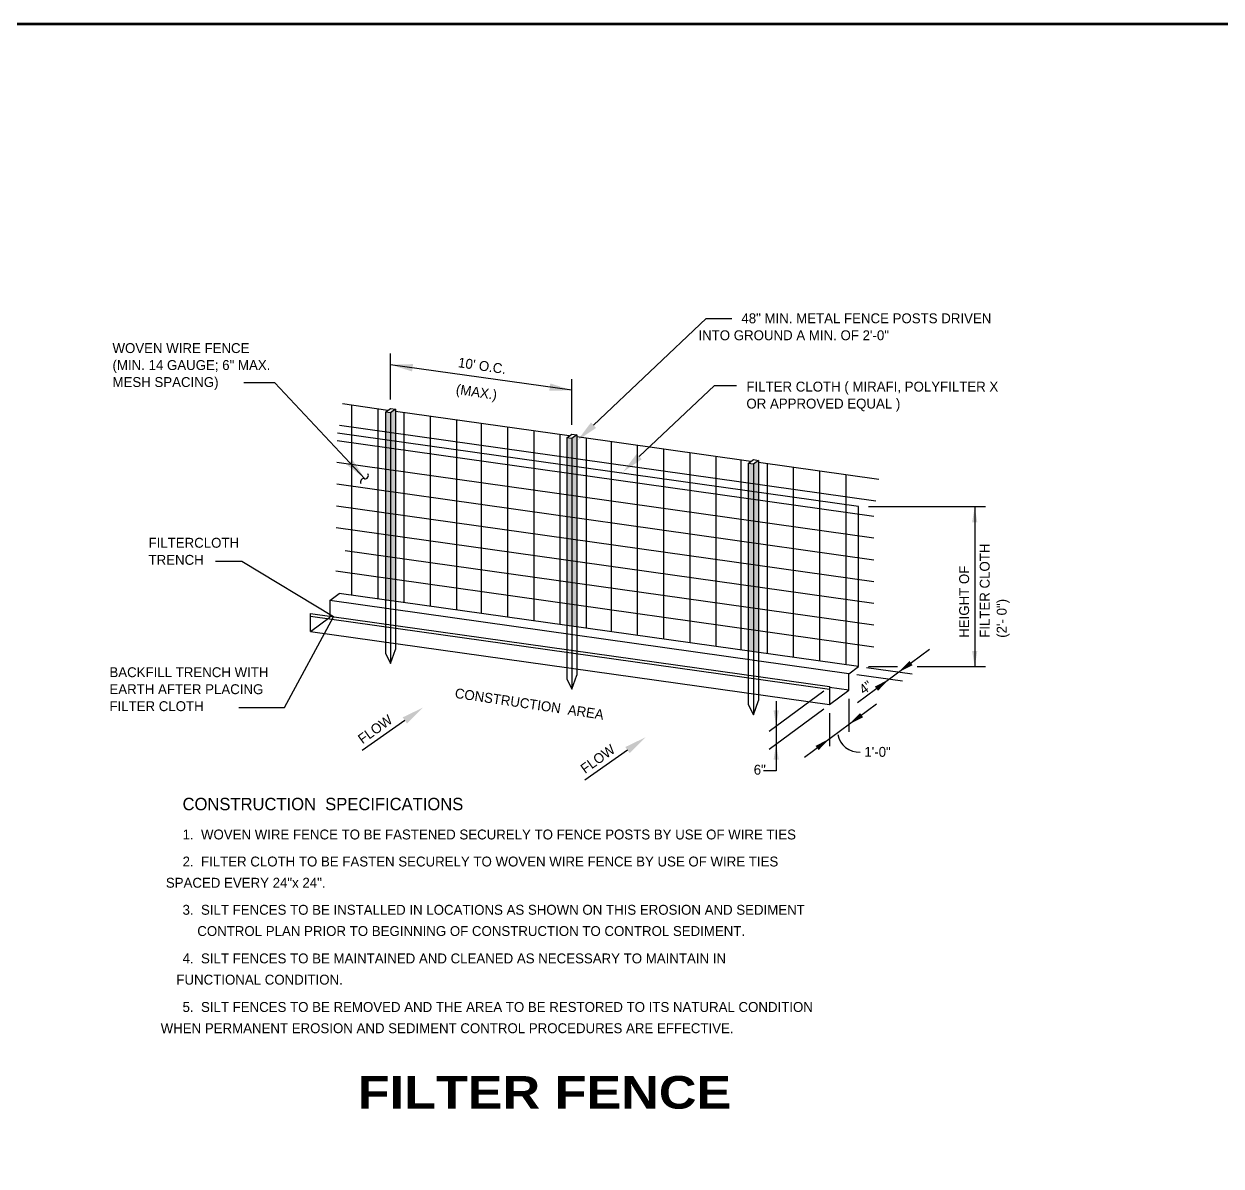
# Paper-space layout 'ESC' of a CAD drawing. Header units: feet, sheet in inches. Extents: x -1.2 to 33.8, y 0.1 to 22.9.
# Drawn here: x 19.1 to 25.71, y 16.59 to 22.9 of the extents above; entities that cross this region are included whole.
import ezdxf
from ezdxf.enums import TextEntityAlignment as Align

# ---------------------------------------------------------------- set-up
doc = ezdxf.new("R2010")
doc.units = ezdxf.units.FT
doc.header["$MEASUREMENT"] = 0
doc.layers.add('Border', color=118, linetype='Continuous', lineweight=70)
doc.layers.add('TBLK', color=7, linetype='Continuous')
doc.styles.add('LEROY', font='leroy.shx')
doc.styles.add('ROMAND', font='ariblk.ttf')

# ---------------------------------------------------------------- blocks, each defined once
blk = doc.blocks.new('ESC DET')
at = {"layer": 'TBLK'}
for p, q in [((23.8978, 21.1907), (24.5205, 21.7806)), ((24.5205, 21.7806), (24.6609, 21.7806)), ((22.7762, 21.3332), (22.7762, 21.5866)), ((23.778, 21.3837), (22.7762, 21.525)), ((22.1375, 21.4253), (21.9667, 21.4253)), ((22.6352, 20.8951), (22.1375, 21.4253)), ((23.778, 21.1919), (23.778, 21.4453)), ((24.1502, 21.0176), (24.5653, 21.4109)), ((24.5653, 21.4109), (24.6864, 21.4109)), ((22.7621, 21.2728), (22.511, 21.3082)), ((22.5627, 20.2514), (22.5627, 21.3009)), ((22.7075, 20.2309), (22.7075, 21.2805)), ((22.748, 21.2624), (22.7762, 21.2832)), ((22.7762, 21.2584), (22.748, 21.2624)), ((22.748, 21.2624), (22.748, 20.2252)), ((22.7762, 21.2832), (22.8044, 21.2792)), ((22.8044, 21.2792), (22.7762, 21.2584)), ((22.7762, 21.2584), (22.7762, 20.2213)), ((22.8044, 21.2792), (22.8044, 20.2173)), ((23.7638, 21.1315), (22.8044, 21.2668)), ((22.8523, 20.2105), (22.8523, 21.2601)), ((22.9971, 20.1901), (22.9971, 21.2397)), ((25.4571, 20.7712), (22.4942, 21.1892)), ((23.1419, 20.1697), (23.1419, 21.2192)), ((23.2796, 20.1503), (23.2796, 21.1998)), ((23.4243, 20.1298), (23.4243, 21.1794)), ((23.5691, 20.1094), (23.5691, 21.159)), ((25.4452, 20.6863), (22.4822, 21.1043)), ((25.3609, 20.7411), (22.4827, 21.147)), ((23.7139, 20.089), (23.7139, 21.1385)), ((23.7497, 21.1211), (23.778, 21.1419)), ((23.778, 21.1171), (23.7497, 21.1211)), ((23.7497, 21.1211), (23.7497, 20.0839)), ((23.7779, 21.1419), (23.8062, 21.1379)), ((23.8062, 21.1379), (23.778, 21.1171)), ((23.778, 21.1171), (23.778, 20.0799)), ((23.8062, 21.1379), (23.8062, 20.076)), ((24.7663, 20.9901), (23.8062, 21.1255)), ((23.8587, 20.0686), (23.8587, 21.1181)), ((23.9964, 20.0491), (23.9964, 21.0987)), ((24.1412, 20.0287), (24.1412, 21.0783)), ((24.286, 20.0083), (24.286, 21.0578)), ((24.4308, 19.9879), (24.4308, 21.0374)), ((25.4452, 20.5661), (22.4808, 20.9843)), ((24.5756, 19.9674), (24.5756, 21.017)), ((24.7133, 19.948), (24.7133, 20.9976)), ((24.7522, 20.9797), (24.7804, 21.0005)), ((24.7804, 20.9757), (24.7522, 20.9797)), ((24.7522, 20.9797), (24.7522, 19.9425)), ((24.7804, 21.0005), (24.8087, 20.9965)), ((24.7804, 21.0005), (24.7804, 21.0005)), ((24.8087, 20.9965), (24.7804, 20.9757)), ((24.7804, 20.9757), (24.7804, 19.9385)), ((24.8087, 20.9965), (24.8087, 19.9346)), ((25.4739, 20.8903), (24.8087, 20.9841)), ((24.8581, 19.9276), (24.8581, 20.9771)), ((25.0029, 19.9072), (25.0029, 20.9567)), ((25.1477, 19.8867), (25.1477, 20.9363)), ((25.2925, 19.8663), (25.2925, 20.9159)), ((25.4452, 20.4459), (22.4794, 20.8642)), ((25.4452, 20.3257), (22.478, 20.7442)), ((25.3609, 19.8567), (25.3609, 20.7411)), ((25.4161, 20.7411), (26.0632, 20.7411)), ((26.0029, 20.7411), (26.0029, 19.8567)), ((25.4452, 20.2054), (22.4766, 20.6242)), ((25.4452, 20.0852), (22.5266, 20.4969)), ((21.9549, 20.4379), (21.8091, 20.4379)), ((22.4613, 20.131), (21.9549, 20.4379)), ((25.4452, 19.965), (22.4737, 20.3841)), ((22.4408, 20.2223), (22.4933, 20.2612)), ((25.3609, 19.8567), (22.4933, 20.2612)), ((22.4408, 20.2223), (22.4408, 20.1307)), ((25.3083, 19.8178), (22.4408, 20.2223)), ((22.748, 20.2252), (22.748, 19.9309)), ((22.7762, 20.2213), (22.7762, 19.8739)), ((22.8044, 20.2173), (22.8044, 19.9517)), ((22.1915, 19.6317), (22.4613, 20.131)), ((22.3336, 20.1508), (25.2011, 19.7464)), ((22.3336, 20.0515), (22.3336, 20.1508)), ((22.3336, 20.1363), (25.2011, 19.7318)), ((22.3336, 20.0515), (22.4408, 20.1307)), ((22.3336, 20.0515), (25.2011, 19.647)), ((23.7497, 20.0839), (23.7497, 19.7896)), ((23.778, 20.0799), (23.778, 19.7326)), ((23.8062, 20.076), (23.8062, 19.8104)), ((22.748, 19.9309), (22.7762, 19.8739)), ((22.7762, 19.8739), (22.8044, 19.9517)), ((24.7522, 19.9425), (24.7522, 19.6482)), ((24.7804, 19.9385), (24.7804, 19.5912)), ((24.8087, 19.9346), (24.8087, 19.669)), ((25.3563, 19.6592), (25.7539, 19.953)), ((25.3083, 19.8178), (25.3609, 19.8567)), ((25.6569, 19.8149), (25.4044, 19.8505)), ((25.4161, 19.8567), (25.5759, 19.8567)), ((25.6851, 19.8567), (26.0632, 19.8567)), ((23.7497, 19.7896), (23.778, 19.7326)), ((23.778, 19.7326), (23.8062, 19.8104)), ((25.3083, 19.7262), (25.3083, 19.8178)), ((25.6043, 19.7761), (25.3518, 19.8117)), ((24.867, 19.4995), (25.1697, 19.7231)), ((25.2011, 19.7464), (25.2011, 19.647)), ((25.3083, 19.7262), (25.2011, 19.7413)), ((25.2011, 19.647), (25.3083, 19.7262)), ((24.7522, 19.6482), (24.7804, 19.5912)), ((24.7804, 19.5912), (24.8087, 19.669)), ((24.9064, 19.6663), (24.9064, 19.2809)), ((25.0632, 19.3572), (25.4609, 19.651)), ((25.3083, 19.6784), (25.3083, 19.4959)), ((21.9395, 19.6317), (22.1915, 19.6317)), ((24.867, 19.4001), (25.1697, 19.6238)), ((25.2011, 19.5992), (25.2011, 19.4167)), ((22.8556, 19.5597), (22.6203, 19.393)), ((24.085, 19.3957), (23.8497, 19.2289)), ((24.9064, 19.2809), (24.8363, 19.2809))]:
    blk.add_line(p, q, dxfattribs=at)
for centre, radius, start, end in [((22.6289, 20.8777), 0.018, 77.21264, 211.95497), ((22.6365, 20.9129), 0.018, 258.42572, 33.16805), ((25.3623, 19.502), 0.1174, 189.46674, 274.11004)]:
    blk.add_arc(centre, radius, start, end, dxfattribs=at)
for points in [[(22.8953, 21.4875), (22.901, 21.5282), (22.7762, 21.525)], [(23.6589, 21.4213), (23.6531, 21.3806), (23.778, 21.3837)], [(22.748, 20.2252), (22.7762, 20.2213), (22.748, 21.2624), (22.7762, 21.2584)], [(22.8044, 20.2173), (22.7762, 20.2213), (22.8044, 21.2792), (22.7762, 21.2584)], [(23.9119, 21.1758), (23.8837, 21.2056), (23.8084, 21.106)], [(23.7497, 20.0839), (23.778, 20.0799), (23.7497, 21.1211), (23.778, 21.1171)], [(23.8062, 20.076), (23.778, 20.0799), (23.8062, 21.1379), (23.778, 21.1171)], [(24.1643, 21.0027), (24.136, 21.0325), (24.0608, 20.9329)], [(22.5661, 20.9991), (22.5361, 20.9711), (22.6352, 20.8951)], [(24.7522, 19.9425), (24.7804, 19.9385), (24.7522, 20.9797), (24.7804, 20.9757)], [(24.8087, 19.9346), (24.7804, 19.9385), (24.8087, 20.9965), (24.7804, 20.9757)], [(25.9885, 20.6549), (26.0172, 20.6549), (26.0029, 20.7411)], [(26.0172, 19.9429), (25.9885, 19.9429), (26.0029, 19.8567)], [(25.6596, 19.8645), (25.6428, 19.8878), (25.5814, 19.8256)], [(25.4514, 19.7463), (25.4687, 19.7233), (25.5288, 19.7867)], [(22.8438, 19.5765), (22.8675, 19.543), (22.9561, 19.6309)], [(24.9208, 19.6148), (24.892, 19.6148), (24.9064, 19.5286)], [(25.3865, 19.5772), (25.3696, 19.6005), (25.3083, 19.5382)], [(24.0731, 19.4124), (24.0969, 19.3789), (24.1855, 19.4669)], [(25.1237, 19.4186), (25.141, 19.3957), (25.2011, 19.4591)], [(24.892, 19.3431), (24.9208, 19.3431), (24.9064, 19.4293)]]:
    blk.add_solid(points, dxfattribs=at)
at = {"layer": 'TBLK', "style": 'LEROY'}
for s, height, p in [('48" MIN. METAL FENCE POSTS DRIVEN', 0.054733, (24.7143, 21.7539)), ('        INTO GROUND A MIN. OF 2\'-0"', 0.054733, (24.3142, 21.6601)), ('WOVEN WIRE FENCE ', 0.054733, (21.2409, 21.5893)), ('(MIN. 14 GAUGE; 6" MAX.', 0.054733, (21.2409, 21.4955)), ('MESH SPACING)', 0.054733, (21.2409, 21.4016)), ('FILTER CLOTH ( MIRAFI, POLYFILTER X', 0.054733, (24.742, 21.3765)), ('OR APPROVED EQUAL )', 0.054733, (24.742, 21.2827)), ('FILTERCLOTH', 0.054733, (21.4399, 20.5137)), ('TRENCH', 0.05473, (21.4399, 20.4193)), ('BACKFILL TRENCH WITH', 0.054733, (21.224, 19.7986)), ('EARTH AFTER PLACING', 0.054733, (21.224, 19.7047)), ('FILTER CLOTH', 0.054733, (21.224, 19.6109)), ('1\'-0"', 0.05473, (25.3933, 19.3585)), ('6"', 0.05473, (24.7824, 19.26)), ('CONSTRUCTION  SPECIFICATIONS', 0.068416, (21.6279, 19.0635)), ('1.  WOVEN WIRE FENCE TO BE FASTENED SECURELY TO FENCE POSTS BY USE OF WIRE TIES', 0.054733, (21.6279, 18.902)), ('2.  FILTER CLOTH TO BE FASTEN SECURELY TO WOVEN WIRE FENCE BY USE OF WIRE TIES', 0.054733, (21.6279, 18.7526)), ('          SPACED EVERY 24"x 24".', 0.054733, (21.3324, 18.6353)), ('3.  SILT FENCES TO BE INSTALLED IN LOCATIONS AS SHOWN ON THIS EROSION AND SEDIMENT', 0.054733, (21.6279, 18.4859)), ('    CONTROL PLAN PRIOR TO BEGINNING OF CONSTRUCTION TO CONTROL SEDIMENT.', 0.054733, (21.6279, 18.3686)), ('4.  SILT FENCES TO BE MAINTAINED AND CLEANED AS NECESSARY TO MAINTAIN IN ', 0.054733, (21.6279, 18.2173)), ('        FUNCTIONAL CONDITION.', 0.054733, (21.4312, 18.1)), ('5.  SILT FENCES TO BE REMOVED AND THE AREA TO BE RESTORED TO ITS NATURAL CONDITION', 0.054733, (21.6279, 17.949)), ('           WHEN PERMANENT EROSION AND SEDIMENT CONTROL PROCEDURES ARE EFFECTIVE. ', 0.054733, (21.2834, 17.8317))]:
    blk.add_text(s, height=height, dxfattribs=at).set_placement(p)
for s, height, rotation, p in [("10' O.C.", 0.05473, 351.64538, (23.1467, 21.5115)), ('(MAX.)', 0.05473, 351.64538, (23.1349, 21.3637)), ('FILTER CLOTH', 0.054733, 90, (26.0854, 20.0161)), ('HEIGHT OF ', 0.05473, 90, (25.9717, 20.0161)), ('(2\'- 0")', 0.05473, 90, (26.1792, 20.0161)), ('4"', 0.05473, 36.63048, (25.3903, 19.7002)), ('CONSTRUCTION  AREA', 0.054733, 351.64538, (23.129, 19.6843)), ('FLOW', 0.05473, 35.8706, (22.6218, 19.4269)), ('FLOW', 0.05473, 35.8706, (23.8512, 19.2628))]:
    blk.add_text(s, height=height, rotation=rotation, dxfattribs=at).set_placement(p)
at = {"layer": 'TBLK', "style": 'ROMAND'}
blk.add_text('FILTER FENCE', height=0.18, dxfattribs=at).set_placement((23.6269, 17.4148), align=Align.CENTER)
blk = doc.blocks.new('A$Ca8f96253')
at = {"layer": 'Border'}
blk.add_lwpolyline([(32.8026, 11.2123), (32.8026, -11.2123, -0.414214), (32.6047, -11.4103), (1.4979, -11.4103, -0.414214), (1.3, -11.2123), (1.3, 11.2123, -0.414214), (1.4979, 11.4103), (32.6047, 11.4103, -0.414214)], format="xyb", close=True, dxfattribs=at)

psp = doc.layouts.new('ESC')

# ---------------------------------------------------------------- block references
psp.add_blockref('ESC DET', (-1.6527, -0.5087))
at = {"layer": 'TBLK'}
psp.add_blockref('A$Ca8f96253', (-1.1245, 11.4887), dxfattribs=at)

doc.saveas('drawing.dxf')
